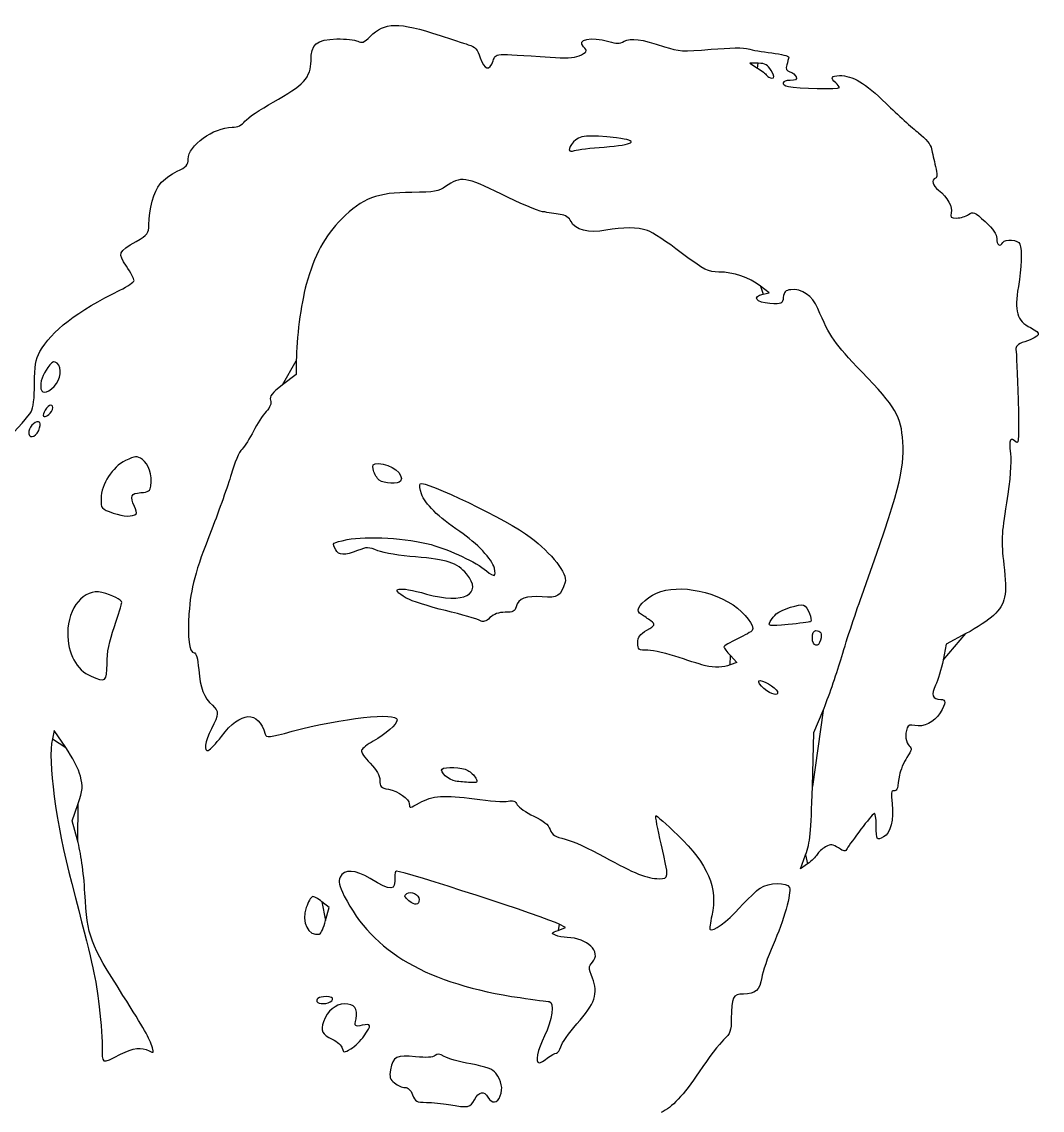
# Model space of a CAD drawing. Extents: x 179 to 739, y 166 to 631.
# Drawn here: x 417.4 to 649.9, y 383.2 to 631.4 of the extents above; entities that cross this region are included whole.
import ezdxf

# ---------------------------------------------------------------- set-up
doc = ezdxf.new("R2010")
doc.units = 0
doc.layers.add('Ebene_1', color=7, linetype='CONTINUOUS')

msp = doc.modelspace()

# ---------------------------------------------------------------- linework, layer by layer
at = {"layer": 'Ebene_1', "color": 7}
for points in [[(585.1798, 621.950116), (583.2198, 621.951716), (584.978696, 620.879196)], [(588.093752, 620.272364), (588.093752, 620.272212)], [(550.040744, 602.858676), (550.040744, 602.858676)], [(586.279272, 569.310948), (587.658712, 569.636588), (585.680816, 571.145204)], [(479.904416, 554.123044), (479.899616, 550.970316), (476.793816, 548.62542)], [(424.765248, 548.290324), (424.765248, 548.2903)], [(424.119984, 542.58222), (424.119984, 542.58222)], [(421.202768, 538.238116), (421.202768, 538.238116)], [(498.79748, 526.895748), (498.79748, 526.895748)], [(443.45076, 519.262948), (443.45076, 519.262948)], [(521.72736, 494.918908), (521.727352, 494.918868)], [(587.8958, 494.678788), (587.8958, 494.678788)], [(632.483216, 491.903636), (628.01984, 489.51202), (627.304072, 485.8739)], [(597.4998, 490.915748), (597.4998, 490.915748)], [(578.826328, 486.905428), (580.312856, 485.35382), (578.789872, 484.774788)], [(436.7798, 485.036804), (436.7798, 485.036804)], [(573.1398, 484.57646), (573.1398, 484.576468)], [(586.471024, 479.388108), (586.471024, 479.388108)], [(597.4902, 457.035796), (597.8248, 469.355796), (599.934936, 474.395796)], [(427.394904, 465.952732), (424.768112, 469.829724), (424.333384, 467.912732)], [(516.218008, 458.271228), (516.218008, 458.271228)], [(430.03448, 444.801492), (428.800192, 449.195748), (430.107672, 452.970028)], [(596.419616, 439.424132), (594.777136, 438.25458), (595.96636, 441.485188)], [(486.582872, 426.503004), (487.385952, 429.480796), (485.742872, 430.795308)], [(505.578128, 430.98738), (505.578128, 430.987372)], [(486.582872, 426.503004), (486.582872, 426.503004)], [(539.539816, 424.25894), (541.219816, 424.925492), (539.819816, 425.659964)], [(488.163272, 408.455748), (488.163272, 408.455748)], [(495.36312, 400.18574), (495.36312, 400.18574)], [(439.822072, 396.004764), (439.822072, 396.004764)], [(537.172616, 395.155748), (537.1726, 395.155748)], [(520.4998, 385.635748), (520.4998, 385.635748)]]:
    msp.add_lwpolyline(points, close=True, dxfattribs=at)
for points in [[(496.744432, 628.074268), (500.046224, 631.37606), (503.147056, 631.4209), (512.6598, 628.304404)], [(493.916408, 626.9869), (494.866168, 626.478596), (495.325296, 626.655132), (496.744432, 628.074268)], [(512.6598, 628.304404), (515.1238, 627.497164), (518.0218, 626.549068), (519.0998, 626.197532)], [(545.356592, 625.714996), (543.65796, 627.41362), (547.05556, 628.11734), (551.102, 626.904996)], [(483.2598, 622.51346), (483.2598, 626.372068), (484.434976, 627.36406), (489.16016, 627.494052)], [(489.16016, 627.494052), (491.152488, 627.548852), (493.2928, 627.320644), (493.916408, 626.9869)], [(519.0998, 626.197532), (520.704912, 625.6741), (521.19616, 625.130828), (521.812936, 623.197076)], [(544.3228, 623.645316), (546.124352, 624.391548), (546.309456, 624.762124), (545.356592, 625.714996)], [(551.102, 626.904996), (552.806944, 626.39418), (553.564104, 626.409388), (554.622272, 626.975716)], [(554.622272, 626.975716), (556.167264, 627.802572), (558.42436, 627.496324), (563.813488, 625.72862)], [(563.813488, 625.72862), (567.115136, 624.645644), (567.866968, 624.60498), (574.413776, 625.155292)], [(574.413776, 625.155292), (578.57988, 625.505484), (582.048896, 625.546492), (582.900088, 625.25562)], [(521.812936, 623.197076), (522.69484, 620.432076), (523.95072, 620.126276), (524.770192, 622.476996)], [(524.770192, 622.476996), (525.409408, 624.31066), (524.586048, 624.257628), (537.7428, 623.312588)], [(537.7428, 623.312588), (541.102384, 623.071268), (543.192032, 623.17694), (544.3228, 623.645316)], [(582.900088, 625.25562), (583.691928, 624.98502), (586.1038, 624.562316), (588.2598, 624.316276)], [(588.2598, 624.316276), (590.4158, 624.070236), (592.145824, 623.627468), (592.104296, 623.332364)], [(592.104296, 623.332364), (592.062776, 623.037252), (591.863248, 622.249124), (591.660896, 621.580964)], [(474.650504, 613.092804), (481.516216, 616.8853), (483.2598, 618.793204), (483.2598, 622.51346)], [(584.978696, 620.879196), (585.946088, 620.289316), (586.90596, 619.53426), (587.111744, 619.201292)], [(588.093752, 620.272212), (587.31972, 621.632476), (586.770128, 621.94894), (585.1798, 621.950116)], [(591.660896, 621.580964), (591.386264, 620.674116), (591.569752, 620.278284), (592.384664, 620.019644)], [(587.111744, 619.201292), (587.317528, 618.868324), (587.837304, 618.5959), (588.2668, 618.5959)], [(588.2668, 618.5959), (588.896136, 618.5959), (588.862544, 618.921292), (588.093752, 620.272364)], [(592.442224, 618.035796), (590.495336, 618.035796), (590.208856, 617.060244), (592.0398, 616.665444)], [(592.384664, 620.019644), (592.98508, 619.829076), (593.617704, 619.304756), (593.790488, 618.854476)], [(593.790488, 618.854476), (594.022632, 618.24954), (593.670624, 618.035796), (592.442224, 618.035796)], [(602.8198, 617.475796), (601.515448, 618.558308), (601.820592, 619.155796), (603.677784, 619.155796)], [(603.677784, 619.155796), (606.71196, 619.155796), (609.45188, 617.515548), (614.2998, 612.796948)], [(592.0398, 616.665444), (594.034184, 616.235396), (603.660392, 616.03806), (603.66008, 616.427228)], [(603.66008, 616.427228), (603.659928, 616.620516), (603.2818, 617.092372), (602.8198, 617.475796)], [(468.214936, 608.764116), (468.80692, 609.5167), (471.702928, 611.464604), (474.650504, 613.092804)], [(614.2998, 612.796948), (616.9178, 610.24878), (620.256088, 607.218812), (621.718216, 606.063668)], [(465.2592, 607.383492), (466.575832, 607.392132), (467.460912, 607.805532), (468.214936, 608.764116)], [(455.2598, 600.122668), (455.2598, 603.154044), (461.046504, 607.355924), (465.2592, 607.383492)], [(552.900704, 604.936244), (546.416584, 605.68358), (544.24408, 605.489148), (543.085024, 604.057764)], [(621.718216, 606.063668), (623.34292, 604.780084), (624.489584, 603.378668), (624.667136, 602.459604)], [(543.085024, 604.057764), (541.691928, 602.337372), (541.781496, 601.576924), (543.3198, 602.06442)], [(550.040744, 602.858676), (556.950104, 603.358404), (558.270216, 604.31738), (552.900704, 604.936244)], [(543.3198, 602.06442), (544.0128, 602.284036), (547.037224, 602.641452), (550.040744, 602.858676)], [(624.667136, 602.459604), (624.826912, 601.632508), (625.220208, 599.82666), (625.541128, 598.446596)], [(452.752864, 597.322116), (454.846856, 598.335796), (455.2598, 598.7971), (455.2598, 600.122668)], [(625.541128, 598.446596), (625.949776, 596.689252), (625.947104, 595.878228), (625.532248, 595.739932)], [(448.882776, 594.488508), (449.632512, 595.379524), (451.374048, 596.654644), (452.752864, 597.322116)], [(526.659824, 592.086724), (518.639592, 596.101788), (517.326152, 596.283508), (513.914504, 593.8501)], [(625.532248, 595.739932), (624.532224, 595.406596), (624.87236, 594.09022), (626.235968, 593.016444)], [(446.288688, 585.108228), (446.307648, 588.637732), (447.457056, 592.794132), (448.882776, 594.488508)], [(513.914504, 593.8501), (512.303448, 592.700996), (511.440024, 592.552428), (506.219824, 592.526124)], [(506.219824, 592.526124), (498.358952, 592.486524), (494.960984, 591.19558), (490.21248, 586.444764)], [(536.039824, 588.118996), (534.884824, 588.296772), (530.663824, 590.082252), (526.659824, 592.086724)], [(626.235968, 593.016444), (628.26456, 591.419012), (629.557888, 589.112964), (629.148544, 587.823212)], [(633.105704, 587.470836), (634.146888, 588.200108), (634.458312, 588.066156), (636.870312, 585.851556)], [(490.21248, 586.444764), (486.39496, 582.62538), (483.985664, 578.152868), (482.187912, 571.548284)], [(540.014176, 587.506452), (538.98328, 587.665564), (537.194824, 587.941212), (536.039824, 588.118996)], [(542.50928, 585.854732), (542.086408, 586.782836), (541.291016, 587.309364), (540.014176, 587.506452)], [(550.45764, 583.87534), (546.620648, 583.147676), (543.374352, 583.956108), (542.50928, 585.854732)], [(629.148544, 587.823212), (628.83972, 586.850204), (629.02652, 586.675796), (630.377496, 586.675796)], [(630.377496, 586.675796), (631.25372, 586.675796), (632.481416, 587.033564), (633.105704, 587.470836)], [(636.870312, 585.851556), (638.713904, 584.158852), (639.49984, 583.000636), (639.49984, 581.976516)], [(443.443352, 581.355788), (446.029984, 582.889028), (446.278544, 583.216828), (446.288688, 585.108228)], [(559.949024, 583.80262), (557.704816, 584.584956), (554.3354, 584.610788), (550.45764, 583.87534)], [(567.637328, 578.76262), (564.407744, 581.186372), (560.948008, 583.454372), (559.949024, 583.80262)], [(441.200008, 575.670364), (439.196736, 578.694756), (439.270808, 578.882492), (443.443352, 581.355788)], [(639.49984, 581.976516), (639.49984, 580.511484), (640.251992, 580.027564), (640.89984, 581.075796)], [(640.89984, 581.075796), (641.458936, 581.980436), (644.382448, 581.733692), (644.75992, 580.749996)], [(644.75992, 580.749996), (645.296256, 579.352348), (645.158736, 575.280044), (644.432128, 571.042804)], [(576.194152, 574.355796), (573.712592, 574.355796), (573.064688, 574.689476), (567.637328, 578.76262)], [(442.9398, 572.416436), (442.9398, 572.761468), (442.156896, 574.22574), (441.200008, 575.670364)], [(585.680816, 571.145204), (583.055256, 573.147812), (579.485912, 574.355796), (576.194152, 574.355796)], [(439.7198, 570.218188), (441.4908, 571.082188), (442.9398, 572.071404), (442.9398, 572.416436)], [(482.187912, 571.548284), (480.944096, 566.978764), (479.911672, 559.10034), (479.904416, 554.123044)], [(644.432128, 571.042804), (643.472616, 565.447364), (644.127512, 563.22534), (647.192208, 561.678036)], [(421.489016, 556.206972), (423.93216, 560.784276), (430.101784, 565.525924), (439.7198, 570.218188)], [(587.799936, 567.187916), (584.649184, 567.370308), (583.695968, 568.701108), (586.279272, 569.310948)], [(590.879936, 568.587916), (590.705816, 567.070316), (590.607048, 567.02542), (587.799936, 567.187916)], [(592.56264, 570.329404), (591.385184, 570.19338), (591.020872, 569.816348), (590.879936, 568.587916)], [(598.722432, 566.056036), (597.47608, 568.960308), (595.082936, 570.620556), (592.56264, 570.329404)], [(608.774544, 551.598244), (602.50888, 558.10034), (601.536192, 559.499348), (598.722432, 566.056036)], [(647.192208, 561.678036), (649.870984, 560.325572), (649.654208, 559.794348), (645.880984, 558.464796)], [(645.880984, 558.464796), (644.252808, 557.891084), (643.745664, 557.429988), (643.880584, 556.64602)], [(420.257456, 548.875788), (420.264656, 552.973356), (420.49476, 554.34422), (421.489016, 556.206972)], [(643.880584, 556.64602), (643.979992, 556.068396), (644.194656, 550.933796), (644.357624, 545.235796)], [(425.3848, 553.565196), (424.812032, 554.040564), (424.423912, 553.95574), (423.77676, 553.213772)], [(424.765248, 548.2903), (426.286304, 549.811348), (426.607976, 552.55006), (425.3848, 553.565196)], [(423.77676, 553.213772), (422.425008, 551.66398), (421.6598, 549.906812), (421.6598, 548.352564)], [(618.101296, 535.631932), (617.750744, 541.499748), (616.588392, 543.489556), (608.774544, 551.598244)], [(419.467584, 542.450548), (419.97316, 543.346996), (420.251872, 545.614172), (420.257456, 548.875788)], [(476.793816, 548.62542), (474.30472, 546.746132), (473.759544, 546.055156), (474.048232, 545.14558)], [(421.6598, 548.352564), (421.6598, 546.501772), (422.950848, 546.475892), (424.765248, 548.290324)], [(424.119984, 542.58222), (424.966424, 543.924108), (423.951528, 544.589972), (423.014008, 543.307836)], [(474.048232, 545.14558), (474.296384, 544.36374), (473.974712, 543.547868), (473.014208, 542.523204)], [(644.357624, 545.235796), (644.600696, 536.736772), (644.52296, 535.00154), (643.92488, 535.575796)], [(413.560024, 535.708292), (416.379496, 538.654652), (419.037896, 541.68866), (419.467584, 542.450548)], [(423.014008, 543.307836), (422.577192, 542.710452), (422.2198, 541.996852), (422.2198, 541.722052)], [(422.2198, 541.722052), (422.2198, 540.972836), (423.45852, 541.53358), (424.119984, 542.58222)], [(473.014208, 542.523204), (472.247384, 541.705108), (470.954288, 539.704148), (470.140664, 538.076628)], [(421.443904, 540.038308), (420.804864, 540.677356), (419.155856, 539.349316), (418.960848, 538.038556)], [(421.202768, 538.238116), (421.5542, 539.00942), (421.662712, 539.8195), (421.443904, 540.038308)], [(418.960848, 538.038556), (418.70636, 536.327972), (420.401184, 536.478836), (421.202768, 538.238116)], [(470.140664, 538.076628), (469.327048, 536.449108), (468.154464, 534.610604), (467.534928, 533.991068)], [(643.92488, 535.575796), (642.555992, 536.890156), (642.244168, 536.276292), (642.615128, 532.99742)], [(467.534928, 533.991068), (466.915384, 533.371532), (465.802976, 530.775132), (465.062904, 528.221284)], [(608.737384, 500.530108), (617.378328, 524.874732), (618.49408, 529.057268), (618.101296, 535.631932)], [(440.977408, 531.353452), (437.964696, 529.889764), (435.485992, 526.013964), (435.422584, 522.667684)], [(444.83228, 531.611484), (443.496944, 532.486428), (443.279448, 532.471876), (440.977408, 531.353452)], [(446.76836, 525.5691), (447.120704, 528.060612), (446.28872, 530.657188), (444.83228, 531.611484)], [(642.615128, 532.99742), (642.872928, 530.718812), (642.599208, 527.273228), (641.717536, 521.699044)], [(497.509744, 529.135748), (497.175296, 530.522644), (497.286368, 530.675748), (498.626896, 530.675748)], [(498.79748, 526.895748), (498.293464, 527.280748), (497.713984, 528.288748), (497.509744, 529.135748)], [(498.626896, 530.675748), (501.499448, 530.675748), (504.608992, 528.226852), (503.668568, 526.705212)], [(465.062904, 528.221284), (464.322824, 525.667444), (462.335848, 520.045932), (460.647384, 515.729028)], [(503.668568, 526.705212), (503.204736, 525.954724), (499.858016, 526.085628), (498.79748, 526.895748)], [(508.130856, 526.053508), (509.075608, 526.99826), (528.185192, 517.762052), (533.230536, 513.922116)], [(443.03076, 520.899732), (441.941448, 523.290516), (442.208808, 523.873988), (444.4798, 524.06194)], [(444.4798, 524.06194), (446.204424, 524.204676), (446.613504, 524.474084), (446.76836, 525.5691)], [(508.432568, 523.758276), (508.078152, 524.83218), (507.942376, 525.865028), (508.130856, 526.053508)], [(517.166464, 515.16782), (512.243496, 518.510948), (509.165056, 521.53882), (508.432568, 523.758276)], [(435.422584, 522.667684), (435.380664, 520.453684), (435.434264, 520.390372), (438.1798, 519.41062)], [(641.717536, 521.699044), (640.550896, 514.323092), (640.504544, 513.192868), (641.140304, 507.624828)], [(438.1798, 519.41062), (440.586568, 518.551772), (442.598728, 518.495396), (443.45076, 519.262948)], [(443.45076, 519.262948), (443.577792, 519.37738), (443.38876, 520.113932), (443.03076, 520.899732)], [(460.647384, 515.729028), (456.783536, 505.850292), (455.874536, 502.481924), (455.446624, 496.457252)], [(491.5198, 513.348796), (495.84548, 514.2521), (505.386544, 513.681316), (510.603832, 512.2071)], [(525.03284, 506.86382), (524.523504, 508.89318), (521.127984, 512.477604), (517.166464, 515.16782)], [(533.230536, 513.922116), (538.067296, 510.240924), (541.7574, 505.49146), (541.185568, 503.683332)], [(488.879496, 511.038972), (488.030304, 512.625716), (488.021872, 512.61834), (491.5198, 513.348796)], [(498.5082, 510.809708), (496.317344, 511.686316), (495.971024, 511.689828), (493.888464, 510.856588)], [(510.603832, 512.2071), (515.203752, 510.907332), (520.802696, 508.251804), (523.230112, 506.218572)], [(493.888464, 510.856588), (490.925296, 509.670964), (489.585528, 509.719748), (488.879496, 511.038972)], [(507.101632, 509.392596), (503.66132, 509.652052), (499.817112, 510.285988), (498.5082, 510.809708)], [(518.705944, 505.508932), (516.554032, 508.066332), (514.188064, 508.858156), (507.101632, 509.392596)], [(523.230112, 506.218572), (525.083512, 504.666148), (525.543128, 504.83066), (525.03284, 506.86382)], [(641.140304, 507.624828), (641.94388, 500.587124), (641.573768, 498.780092), (638.772672, 496.065156)], [(509.591056, 500.946588), (518.023144, 498.593044), (522.598328, 500.883068), (518.705944, 505.508932)], [(435.567256, 501.29322), (431.587936, 502.253356), (427.8198, 497.792236), (427.8198, 492.120956)], [(504.964616, 500.019004), (500.81472, 502.351388), (502.993224, 502.788172), (509.591056, 500.946588)], [(541.185568, 503.683332), (540.158992, 500.437332), (539.435824, 499.966028), (535.96464, 500.280788)], [(560.231504, 500.172132), (564.358968, 503.3203), (573.198576, 502.5241), (579.4224, 498.443556)], [(440.1398, 498.988668), (440.1398, 499.63942), (438.04424, 500.695572), (435.567256, 501.29322)], [(438.4598, 493.52642), (439.3838, 496.19314), (440.1398, 498.651148), (440.1398, 498.988668)], [(513.892176, 497.161868), (510.139672, 498.08266), (506.122272, 499.368372), (504.964616, 500.019004)], [(535.96464, 500.280788), (532.296864, 500.613364), (530.474, 499.92482), (529.99764, 498.026892)], [(558.546272, 496.2715), (557.213536, 497.060492), (557.73532, 498.268204), (560.231504, 500.172132)], [(603.966896, 485.970108), (605.023904, 489.56398), (607.170624, 496.11598), (608.737384, 500.530108)], [(455.446624, 496.457252), (455.061224, 491.031052), (455.513024, 487.555756), (456.603768, 487.555756)], [(521.727352, 494.918868), (521.170512, 495.231732), (517.64468, 496.241084), (513.892176, 497.161868)], [(527.5026, 496.770332), (526.040608, 496.770332), (524.897672, 496.371884), (524.031368, 495.560196)], [(529.99764, 498.026892), (529.738416, 496.994052), (529.294192, 496.770332), (527.5026, 496.770332)], [(579.4224, 498.443556), (582.203976, 496.619876), (584.441864, 493.666988), (583.81324, 492.64986)], [(587.8958, 494.678788), (588.21636, 495.27778), (588.829168, 496.058764), (589.257568, 496.414308)], [(589.257568, 496.414308), (590.46864, 497.419412), (594.630248, 498.747284), (595.510528, 498.409492)], [(595.510528, 498.409492), (596.395688, 498.06982), (597.648448, 494.988172), (597.046352, 494.631548)], [(524.031368, 495.560196), (523.033896, 494.62562), (522.509256, 494.479588), (521.72736, 494.918908)], [(560.683008, 494.796388), (560.06128, 495.280036), (559.099744, 495.943836), (558.546272, 496.2715)], [(559.776616, 492.715276), (561.771088, 493.892044), (561.789936, 493.935308), (560.683008, 494.796388)], [(591.986368, 493.996156), (587.471264, 493.603484), (587.332688, 493.626612), (587.8958, 494.678788)], [(597.046352, 494.631548), (596.833744, 494.50562), (594.55676, 494.2197), (591.986368, 493.996156)], [(638.772672, 496.065156), (637.768328, 495.091708), (634.93808, 493.219028), (632.483216, 491.903636)], [(427.8198, 492.120956), (427.8198, 487.372812), (429.812368, 483.649916), (433.1398, 482.181156)], [(436.7798, 485.036804), (436.7798, 487.63162), (437.262536, 490.071052), (438.4598, 493.52642)], [(557.7398, 489.814636), (557.7398, 491.174812), (558.145872, 491.753108), (559.776616, 492.715276)], [(583.81324, 492.64986), (583.652456, 492.389716), (582.13016, 491.518372), (580.430352, 490.713556)], [(597.4998, 490.915748), (597.4998, 492.005164), (597.783472, 492.595748), (598.306744, 492.595748)], [(598.306744, 492.595748), (599.405048, 492.595748), (599.74712, 491.904708), (599.367472, 490.452932)], [(560.030056, 488.115748), (557.853, 488.115748), (557.7398, 488.199724), (557.7398, 489.814636)], [(580.430352, 490.713556), (578.730544, 489.908732), (577.3398, 489.071772), (577.3398, 488.853636)], [(599.367472, 490.452932), (598.8818, 488.595716), (597.4998, 488.93818), (597.4998, 490.915748)], [(456.603768, 487.555756), (457.1064, 487.555756), (457.439472, 486.335524), (457.662288, 483.677764)], [(567.170056, 486.471508), (564.502704, 487.375836), (561.289704, 488.115748), (560.030056, 488.115748)], [(573.1398, 484.576468), (572.5238, 484.714404), (569.837416, 485.567172), (567.170056, 486.471508)], [(577.3398, 488.853636), (577.3398, 488.635508), (578.008736, 487.758812), (578.826328, 486.905428)], [(433.1398, 482.181156), (436.430712, 480.728516), (436.7798, 481.002372), (436.7798, 485.036804)], [(578.789872, 484.774788), (577.250584, 484.189548), (575.190584, 484.117244), (573.1398, 484.57646)], [(599.934936, 474.395796), (601.095512, 477.167796), (602.909888, 482.376236), (603.966896, 485.970108)], [(627.304072, 485.8739), (626.910408, 483.872948), (626.12924, 481.303364), (625.568144, 480.163724)], [(457.662288, 483.677764), (458.00704, 479.56558), (458.882128, 477.305356), (460.80228, 475.567644)], [(585.293424, 481.13506), (585.78236, 481.625212), (589.205544, 479.6785), (589.521512, 478.730612)], [(586.471024, 479.388108), (585.606848, 480.131908), (585.076928, 480.918036), (585.293424, 481.13506)], [(589.521512, 478.730612), (589.908136, 477.570732), (588.139664, 477.951908), (586.471024, 479.388108)], [(625.568144, 480.163724), (624.476984, 477.947476), (624.846624, 476.915796), (626.731824, 476.915796)], [(626.731824, 476.915796), (628.037384, 476.915796), (628.005656, 476.078132), (626.614872, 473.82778)], [(460.80228, 475.567644), (462.310072, 474.203108), (462.28332, 473.557876), (460.579616, 470.195756)], [(462.841888, 468.483684), (467.299408, 474.310884), (471.206832, 474.508732), (472.830712, 468.989468)], [(478.978768, 469.639428), (490.362992, 472.693572), (502.859504, 474.065164), (502.859504, 472.260524)], [(502.859504, 472.260524), (502.859504, 471.26154), (500.2836, 468.95138), (497.42544, 467.387076)], [(626.614872, 473.82778), (625.32012, 471.732836), (622.769104, 470.476436), (620.80908, 470.968372)], [(460.579616, 470.195756), (459.065824, 467.208444), (458.738464, 464.91626), (459.879616, 465.294348)], [(472.830712, 468.989468), (473.076296, 468.154756), (473.684176, 468.21902), (478.978768, 469.639428)], [(619.118208, 470.426012), (618.534464, 468.904796), (618.747856, 466.99946), (619.579264, 466.30946)], [(620.80908, 470.968372), (619.868184, 471.204524), (619.353616, 471.039492), (619.118208, 470.426012)], [(424.333384, 467.912732), (423.209376, 462.956412), (425.082112, 448.900924), (428.729856, 434.915748)], [(459.879616, 465.294348), (460.264616, 465.421916), (461.597632, 466.857116), (462.841888, 468.483684)], [(497.42544, 467.387076), (496.130704, 466.67846), (494.939424, 465.754796), (494.778144, 465.334516)], [(430.718424, 459.410028), (430.335224, 460.87618), (428.83964, 463.820396), (427.394904, 465.952732)], [(494.778144, 465.334516), (494.61612, 464.912276), (495.48152, 463.57374), (496.7122, 462.343052)], [(619.579264, 466.30946), (620.260664, 465.74394), (620.180168, 465.353444), (619.034064, 463.664564)], [(496.7122, 462.343052), (498.303512, 460.751748), (498.939504, 459.643292), (498.939504, 458.461132)], [(513.112928, 461.03554), (513.70664, 461.62926), (517.694328, 461.427932), (518.981096, 460.739276)], [(619.034064, 463.664564), (618.29452, 462.574788), (617.539992, 460.763492), (617.357336, 459.639468)], [(430.107672, 452.970028), (431.28816, 456.377716), (431.34748, 457.003236), (430.718424, 459.410028)], [(516.218008, 458.271228), (514.663312, 458.510108), (512.507088, 460.4297), (513.112928, 461.03554)], [(518.981096, 460.739276), (519.648264, 460.38222), (520.460768, 459.59186), (520.786664, 458.982916)], [(617.357336, 459.639468), (617.174688, 458.515452), (616.964056, 457.217796), (616.889272, 456.755796)], [(498.939504, 458.461132), (498.939504, 457.012724), (499.184384, 456.760564), (500.904376, 456.437892)], [(519.539496, 457.959652), (518.527664, 458.005812), (517.032992, 458.146012), (516.218008, 458.271228)], [(520.786664, 458.982916), (521.323968, 457.978964), (521.207696, 457.883572), (519.539496, 457.959652)], [(595.96636, 441.485188), (596.993384, 444.27514), (597.201232, 446.396252), (597.4902, 457.035796)], [(616.889272, 456.755796), (616.814472, 456.293796), (616.422968, 455.988892), (616.019232, 456.078244)], [(500.904376, 456.437892), (503.161256, 456.0145), (505.659504, 454.247764), (505.659504, 453.075108)], [(508.007488, 453.342612), (510.845568, 454.977492), (513.777, 455.18706), (520.485624, 454.234692)], [(520.485624, 454.234692), (523.865992, 453.754804), (527.313472, 453.5119), (528.146688, 453.694908)], [(616.019232, 456.078244), (615.44704, 456.20486), (615.370832, 455.555028), (615.673648, 453.131356)], [(505.659504, 453.075108), (505.659504, 452.04966), (505.788488, 452.064348), (508.007488, 453.342612)], [(528.146688, 453.694908), (529.299224, 453.948044), (529.80424, 453.761148), (530.2578, 452.913676)], [(530.2578, 452.913676), (530.585696, 452.300988), (532.271264, 451.12922), (534.003496, 450.30974)], [(615.673648, 453.131356), (616.119472, 449.563084), (615.307848, 446.39498), (613.731792, 445.551492)], [(534.003496, 450.30974), (536.223152, 449.259684), (537.326608, 448.359892), (537.740984, 447.262084)], [(563.034456, 443.9845), (562.25068, 447.387804), (561.709136, 450.272052), (561.831016, 450.39394)], [(561.831016, 450.39394), (561.952896, 450.51582), (564.198792, 448.526564), (566.821904, 445.973372)], [(611.54208, 450.901908), (610.991304, 450.561516), (606.192944, 444.300124), (605.408064, 442.89762)], [(612.059824, 448.108844), (612.059824, 449.872228), (611.835352, 451.083164), (611.54208, 450.901908)], [(537.740984, 447.262084), (538.219136, 445.995316), (538.86036, 445.582868), (541.174224, 445.053764)], [(613.731792, 445.551492), (612.125328, 444.691748), (612.059824, 444.791948), (612.059824, 448.108844)], [(431.73644, 432.761492), (431.437904, 437.642172), (430.822384, 441.996412), (430.03448, 444.801492)], [(541.174224, 445.053764), (542.739128, 444.695924), (546.739368, 442.883468), (550.06364, 441.026092)], [(566.821904, 445.973372), (573.810392, 439.171148), (575.969688, 434.060556), (574.5844, 427.60118)], [(562.569912, 436.035756), (564.88064, 436.035756), (564.87748, 435.981756), (563.034456, 443.9845)], [(600.511072, 443.279004), (599.731184, 442.86162), (598.861128, 442.086684), (598.5776, 441.5569)], [(603.435296, 443.050948), (602.12416, 443.910036), (601.74536, 443.939572), (600.511072, 443.279004)], [(605.408064, 442.89762), (605.001824, 442.171716), (604.746936, 442.191532), (603.435296, 443.050948)], [(550.06364, 441.026092), (556.892184, 437.210764), (559.83688, 436.035756), (562.569912, 436.035756)], [(598.5776, 441.5569), (598.294072, 441.027132), (597.322984, 440.067388), (596.419616, 439.424132)], [(496.7628, 436.050204), (493.391296, 438.124708), (490.7632, 438.258724), (489.916008, 436.399348)], [(502.7214, 437.715748), (502.44544, 437.715748), (502.265584, 437.148748), (502.321728, 436.455748)], [(539.819816, 425.659964), (536.939136, 427.171236), (504.491248, 437.715748), (502.7214, 437.715748)], [(428.729856, 434.915748), (433.508048, 416.596492), (433.990384, 414.478252), (434.825256, 408.147068)], [(489.916008, 436.399348), (489.424824, 435.321308), (489.591528, 434.53966), (490.836632, 432.082548)], [(502.321728, 436.455748), (502.58776, 433.17146), (501.562872, 433.096692), (496.7628, 436.050204)], [(585.611472, 433.900724), (587.538416, 435.171444), (591.796688, 435.275276), (592.261928, 434.062892)], [(440.41496, 409.435748), (432.786344, 421.468516), (432.356552, 422.623676), (431.73644, 432.761492)], [(483.5398, 431.931884), (483.2318, 431.83402), (482.62076, 430.733844), (482.181944, 429.48706)], [(485.742872, 430.795308), (484.839184, 431.518292), (483.8478, 432.02974), (483.5398, 431.931884)], [(490.836632, 432.082548), (497.35832, 419.212628), (509.821272, 412.009708), (530.93168, 408.909748)], [(505.578128, 430.987372), (504.481816, 431.906804), (504.396176, 432.182644), (505.069624, 432.6253)], [(505.069624, 432.6253), (506.065928, 433.280172), (507.8998, 432.414348), (507.8998, 431.289092)], [(580.927616, 429.40578), (582.66332, 431.323788), (584.771056, 433.346516), (585.611472, 433.900724)], [(592.261928, 434.062892), (592.768848, 432.741876), (591.011944, 426.534188), (588.543704, 420.925316)], [(482.181944, 429.48706), (480.98564, 426.088068), (482.596888, 422.864276), (485.2198, 423.408924)], [(507.8998, 431.289092), (507.8998, 429.95302), (506.957504, 429.830564), (505.578128, 430.98738)], [(574.195848, 424.432748), (574.8008, 423.827796), (578.056024, 426.232564), (580.927616, 429.40578)], [(574.5844, 427.60118), (574.238936, 425.990308), (574.06408, 424.564508), (574.195848, 424.432748)], [(485.2198, 423.408924), (485.5278, 423.472844), (486.141184, 424.865212), (486.582872, 426.503004)], [(538.979816, 423.133428), (537.950888, 423.555076), (537.996416, 423.646596), (539.539816, 424.25894)], [(541.628488, 422.635108), (540.78772, 422.656788), (539.595816, 422.881004), (538.979816, 423.133428)], [(547.387864, 417.004636), (549.518016, 419.358436), (546.289064, 422.515108), (541.628488, 422.635108)], [(588.543704, 420.925316), (587.313888, 418.130644), (586.149904, 414.780212), (585.957064, 413.479916)], [(547.404584, 413.368772), (546.475624, 415.801228), (546.474728, 415.995652), (547.387864, 417.004636)], [(543.815352, 402.907892), (547.98844, 407.639292), (548.747648, 409.85202), (547.404584, 413.368772)], [(585.957064, 413.479916), (585.534344, 410.629484), (584.519848, 409.715756), (581.777784, 409.715756)], [(581.777784, 409.715756), (579.370776, 409.715756), (579.039312, 409.036692), (579.027144, 404.080524)], [(434.825256, 408.147068), (435.284256, 404.666292), (435.6598, 400.075204), (435.6598, 397.944644)], [(447.12184, 397.487684), (446.447112, 399.672668), (445.230008, 401.8409), (440.41496, 409.435748)], [(486.699512, 409.155748), (484.99076, 409.155748), (484.0862, 408.516012), (484.794064, 407.808148)], [(484.794064, 407.808148), (485.401352, 407.200852), (487.90952, 407.682956), (488.163272, 408.455748)], [(490.84884, 407.475748), (488.865912, 407.475748), (487.064888, 405.93366), (486.112808, 403.420612)], [(488.163272, 408.455748), (488.313128, 408.912108), (487.803656, 409.155748), (486.699512, 409.155748)], [(493.534328, 404.10842), (494.000952, 406.441516), (493.176136, 407.475748), (490.84884, 407.475748)], [(530.93168, 408.909748), (534.205208, 408.429044), (537.166208, 408.035748), (537.51168, 408.035748)], [(537.51168, 408.035748), (538.763504, 408.035748), (538.164792, 403.573284), (536.459816, 400.195748)], [(486.112808, 403.420612), (485.333376, 401.363268), (485.734496, 400.558316), (488.1016, 399.429516)], [(494.932296, 402.614244), (493.184352, 402.26466), (493.168888, 402.281196), (493.534328, 404.10842)], [(495.36312, 400.18574), (497.106744, 402.729404), (497.05196, 403.03818), (494.932296, 402.614244)], [(540.162928, 397.727892), (540.363384, 398.52658), (542.006976, 400.85758), (543.815352, 402.907892)], [(579.027144, 404.080524), (579.020744, 401.324572), (578.818472, 400.775612), (577.276384, 399.320524)], [(492.346872, 397.261748), (493.27064, 397.797444), (494.627952, 399.113244), (495.36312, 400.18574)], [(536.459816, 400.195748), (534.836584, 396.980148), (534.265136, 394.035748), (535.264288, 394.035748)], [(435.6598, 397.944644), (435.6598, 393.652964), (435.408248, 393.770204), (439.822072, 396.004764)], [(439.822072, 396.004764), (442.808, 397.516436), (444.62352, 397.73286), (446.3896, 396.787684)], [(446.3896, 396.787684), (447.414792, 396.23902), (447.486328, 396.307396), (447.12184, 397.487684)], [(488.1016, 399.429516), (489.197512, 398.906908), (490.223128, 397.98622), (490.380736, 397.383532)], [(490.380736, 397.383532), (490.657424, 396.32546), (490.725104, 396.321268), (492.346872, 397.261748)], [(539.197456, 396.275748), (539.528008, 396.275748), (539.962464, 396.929212), (540.162928, 397.727892)], [(577.276384, 399.320524), (576.317672, 398.4159), (573.81924, 395.133308), (571.72432, 392.025868)], [(507.081848, 395.454052), (502.81192, 395.911324), (501.953168, 395.462532), (501.393992, 392.481924)], [(511.527928, 395.7059), (511.002184, 395.269564), (509.564816, 395.188148), (507.081848, 395.454052)], [(513.60232, 395.520748), (512.611192, 396.154724), (512.1214, 396.198436), (511.527928, 395.7059)], [(519.653128, 393.808932), (517.038792, 394.293964), (514.315928, 395.064276), (513.60232, 395.520748)], [(535.264288, 394.035748), (535.530752, 394.035748), (536.389504, 394.539748), (537.172616, 395.155748)], [(537.1726, 395.155748), (537.95572, 395.771748), (538.866904, 396.275748), (539.197456, 396.275748)], [(501.393992, 392.481924), (501.08172, 390.817396), (501.231024, 390.30858), (502.281208, 389.458188)], [(525.364968, 391.661396), (524.630864, 392.630732), (523.293608, 393.133516), (519.653128, 393.808932)], [(526.394576, 386.514612), (527.036952, 388.204196), (526.69728, 389.902164), (525.364968, 391.661396)], [(571.72432, 392.025868), (568.06736, 386.601428), (565.50428, 383.849588), (563.07468, 382.739188)], [(502.281208, 389.458188), (502.97568, 388.895852), (504.041848, 388.435748), (504.65048, 388.435748)], [(504.65048, 388.435748), (505.365792, 388.435748), (505.981312, 387.8417), (506.391216, 386.755748)], [(520.4998, 385.635748), (521.504344, 387.578324), (522.721432, 387.79962), (523.5798, 386.195748)], [(506.391216, 386.755748), (506.96328, 385.240172), (507.273664, 385.071684), (509.562568, 385.034244)], [(509.562568, 385.034244), (510.958048, 385.011364), (513.2338, 384.790948), (514.6198, 384.544332)], [(514.6198, 384.544332), (519.099552, 383.747228), (519.568184, 383.834212), (520.4998, 385.635748)], [(523.5798, 386.195748), (524.40996, 384.64458), (525.740912, 384.795348), (526.394576, 386.514612)]]:
    msp.add_open_spline(points, degree=3, dxfattribs=at)

doc.saveas('drawing.dxf')
